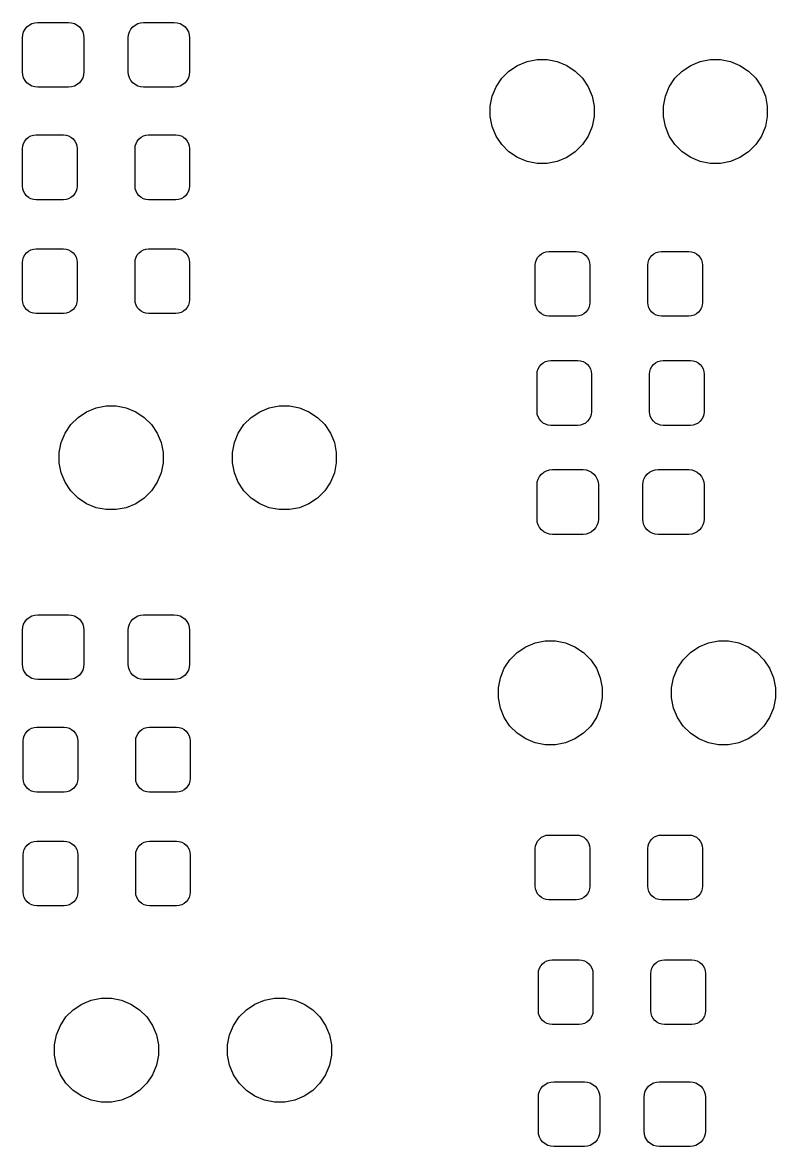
# Model space of a CAD drawing. Extents: x 106 to 211, y -144 to -92.
# Drawn here: x 199.9 to 210.94, y -123.94 to -107.45 of the extents above; entities that cross this region are included whole.
import ezdxf

# ---------------------------------------------------------------- set-up
doc = ezdxf.new("R2010")
doc.units = 0
doc.layers.add('BLACK', color=7, linetype='CONTINUOUS')

msp = doc.modelspace()

# ---------------------------------------------------------------- linework, layer by layer
at = {"layer": 'BLACK', "linetype": 'CONTINUOUS'}
for p, q in [((199.966, -107.521), (200, -107.493)), ((200, -107.493), (200.039, -107.472)), ((200.039, -107.472), (200.081, -107.459)), ((200.081, -107.459), (200.125, -107.455)), ((200.125, -107.455), (200.575, -107.455)), ((200.575, -107.455), (200.619, -107.459)), ((200.619, -107.459), (200.661, -107.472)), ((200.661, -107.472), (200.7, -107.493)), ((200.7, -107.493), (200.734, -107.521)), ((201.516, -107.521), (201.55, -107.493)), ((201.55, -107.493), (201.589, -107.472)), ((201.589, -107.472), (201.631, -107.459)), ((201.631, -107.459), (201.675, -107.455)), ((201.675, -107.455), (202.125, -107.455)), ((202.125, -107.455), (202.169, -107.459)), ((202.169, -107.459), (202.211, -107.472)), ((202.211, -107.472), (202.25, -107.493)), ((202.25, -107.493), (202.284, -107.521)), ((199.9, -107.68), (199.904, -107.636)), ((199.904, -107.636), (199.917, -107.594)), ((199.917, -107.594), (199.938, -107.555)), ((199.938, -107.555), (199.966, -107.521)), ((200.734, -107.521), (200.762, -107.555)), ((200.762, -107.555), (200.783, -107.594)), ((200.783, -107.594), (200.796, -107.636)), ((200.796, -107.636), (200.8, -107.68)), ((201.45, -107.68), (201.454, -107.636)), ((201.454, -107.636), (201.467, -107.594)), ((201.467, -107.594), (201.488, -107.555)), ((201.488, -107.555), (201.516, -107.521)), ((202.284, -107.521), (202.312, -107.555)), ((202.312, -107.555), (202.333, -107.594)), ((202.333, -107.594), (202.346, -107.636)), ((202.346, -107.636), (202.35, -107.68)), ((199.9, -108.18), (199.9, -107.68)), ((200.8, -107.68), (200.8, -108.18)), ((201.45, -108.18), (201.45, -107.68)), ((202.35, -107.68), (202.35, -108.18)), ((207.298, -108.027), (207.445, -107.998)), ((207.445, -107.998), (207.595, -107.998)), ((207.595, -107.998), (207.742, -108.027)), ((209.838, -108.027), (209.985, -107.998)), ((209.985, -107.998), (210.135, -107.998)), ((210.135, -107.998), (210.282, -108.027)), ((206.928, -108.274), (207.034, -108.168)), ((207.034, -108.168), (207.159, -108.085)), ((207.159, -108.085), (207.298, -108.027)), ((207.742, -108.027), (207.881, -108.085)), ((207.881, -108.085), (208.006, -108.168)), ((208.006, -108.168), (208.112, -108.274)), ((209.468, -108.274), (209.574, -108.168)), ((209.574, -108.168), (209.699, -108.085)), ((209.699, -108.085), (209.838, -108.027)), ((210.282, -108.027), (210.421, -108.085)), ((210.421, -108.085), (210.546, -108.168)), ((210.546, -108.168), (210.652, -108.274)), ((199.904, -108.224), (199.9, -108.18)), ((199.917, -108.266), (199.904, -108.224)), ((199.938, -108.305), (199.917, -108.266)), ((199.966, -108.339), (199.938, -108.305)), ((200, -108.367), (199.966, -108.339)), ((200.734, -108.339), (200.7, -108.367)), ((200.762, -108.305), (200.734, -108.339)), ((200.783, -108.266), (200.762, -108.305)), ((200.796, -108.224), (200.783, -108.266)), ((200.8, -108.18), (200.796, -108.224)), ((201.454, -108.224), (201.45, -108.18)), ((201.467, -108.266), (201.454, -108.224)), ((201.488, -108.305), (201.467, -108.266)), ((201.516, -108.339), (201.488, -108.305)), ((201.55, -108.367), (201.516, -108.339)), ((202.284, -108.339), (202.25, -108.367)), ((202.312, -108.305), (202.284, -108.339)), ((202.333, -108.266), (202.312, -108.305)), ((202.346, -108.224), (202.333, -108.266)), ((202.35, -108.18), (202.346, -108.224)), ((206.845, -108.399), (206.928, -108.274)), ((208.112, -108.274), (208.195, -108.399)), ((209.385, -108.399), (209.468, -108.274)), ((210.652, -108.274), (210.735, -108.399)), ((200.039, -108.388), (200, -108.367)), ((200.081, -108.401), (200.039, -108.388)), ((200.125, -108.405), (200.081, -108.401)), ((200.575, -108.405), (200.125, -108.405)), ((200.619, -108.401), (200.575, -108.405)), ((200.661, -108.388), (200.619, -108.401)), ((200.7, -108.367), (200.661, -108.388)), ((201.589, -108.388), (201.55, -108.367)), ((201.631, -108.401), (201.589, -108.388)), ((201.675, -108.405), (201.631, -108.401)), ((202.125, -108.405), (201.675, -108.405)), ((202.169, -108.401), (202.125, -108.405)), ((202.211, -108.388), (202.169, -108.401)), ((202.25, -108.367), (202.211, -108.388)), ((206.787, -108.538), (206.845, -108.399)), ((208.195, -108.399), (208.253, -108.538)), ((209.327, -108.538), (209.385, -108.399)), ((210.735, -108.399), (210.793, -108.538)), ((206.758, -108.685), (206.787, -108.538)), ((208.253, -108.538), (208.282, -108.685)), ((209.298, -108.685), (209.327, -108.538)), ((210.793, -108.538), (210.822, -108.685)), ((206.758, -108.835), (206.758, -108.685)), ((208.282, -108.685), (208.282, -108.835)), ((209.298, -108.835), (209.298, -108.685)), ((210.822, -108.685), (210.822, -108.835)), ((206.787, -108.982), (206.758, -108.835)), ((206.845, -109.121), (206.787, -108.982)), ((208.253, -108.982), (208.195, -109.121)), ((208.282, -108.835), (208.253, -108.982)), ((209.327, -108.982), (209.298, -108.835)), ((209.385, -109.121), (209.327, -108.982)), ((210.793, -108.982), (210.735, -109.121)), ((210.822, -108.835), (210.793, -108.982)), ((199.959, -109.164), (199.989, -109.139)), ((199.989, -109.139), (200.023, -109.12)), ((200.023, -109.12), (200.061, -109.109)), ((200.061, -109.109), (200.1, -109.105)), ((200.1, -109.105), (200.5, -109.105)), ((200.5, -109.105), (200.539, -109.109)), ((200.539, -109.109), (200.577, -109.12)), ((200.577, -109.12), (200.611, -109.139)), ((200.611, -109.139), (200.641, -109.164)), ((201.609, -109.164), (201.639, -109.139)), ((201.639, -109.139), (201.673, -109.12)), ((201.673, -109.12), (201.711, -109.109)), ((201.711, -109.109), (201.75, -109.105)), ((201.75, -109.105), (202.15, -109.105)), ((202.15, -109.105), (202.189, -109.109)), ((202.189, -109.109), (202.227, -109.12)), ((202.227, -109.12), (202.261, -109.139)), ((202.261, -109.139), (202.291, -109.164)), ((206.928, -109.246), (206.845, -109.121)), ((208.195, -109.121), (208.112, -109.246)), ((209.468, -109.246), (209.385, -109.121)), ((210.735, -109.121), (210.652, -109.246)), ((199.9, -109.305), (199.904, -109.266)), ((199.9, -109.855), (199.9, -109.305)), ((199.904, -109.266), (199.915, -109.228)), ((199.915, -109.228), (199.934, -109.194)), ((199.934, -109.194), (199.959, -109.164)), ((200.641, -109.164), (200.666, -109.194)), ((200.666, -109.194), (200.685, -109.228)), ((200.685, -109.228), (200.696, -109.266)), ((200.696, -109.266), (200.7, -109.305)), ((200.7, -109.305), (200.7, -109.855)), ((201.55, -109.305), (201.554, -109.266)), ((201.55, -109.855), (201.55, -109.305)), ((201.554, -109.266), (201.565, -109.228)), ((201.565, -109.228), (201.584, -109.194)), ((201.584, -109.194), (201.609, -109.164)), ((202.291, -109.164), (202.316, -109.194)), ((202.316, -109.194), (202.335, -109.228)), ((202.335, -109.228), (202.346, -109.266)), ((202.346, -109.266), (202.35, -109.305)), ((202.35, -109.305), (202.35, -109.855)), ((207.034, -109.352), (206.928, -109.246)), ((208.112, -109.246), (208.006, -109.352)), ((209.574, -109.352), (209.468, -109.246)), ((210.652, -109.246), (210.546, -109.352)), ((207.159, -109.435), (207.034, -109.352)), ((207.298, -109.493), (207.159, -109.435)), ((207.445, -109.522), (207.298, -109.493)), ((207.742, -109.493), (207.595, -109.522)), ((207.881, -109.435), (207.742, -109.493)), ((208.006, -109.352), (207.881, -109.435)), ((209.699, -109.435), (209.574, -109.352)), ((209.838, -109.493), (209.699, -109.435)), ((209.985, -109.522), (209.838, -109.493)), ((210.282, -109.493), (210.135, -109.522)), ((210.421, -109.435), (210.282, -109.493)), ((210.546, -109.352), (210.421, -109.435)), ((207.595, -109.522), (207.445, -109.522)), ((210.135, -109.522), (209.985, -109.522)), ((199.904, -109.894), (199.9, -109.855)), ((199.915, -109.932), (199.904, -109.894)), ((199.934, -109.966), (199.915, -109.932)), ((199.959, -109.996), (199.934, -109.966)), ((200.666, -109.966), (200.641, -109.996)), ((200.685, -109.932), (200.666, -109.966)), ((200.696, -109.894), (200.685, -109.932)), ((200.7, -109.855), (200.696, -109.894)), ((201.554, -109.894), (201.55, -109.855)), ((201.565, -109.932), (201.554, -109.894)), ((201.584, -109.966), (201.565, -109.932)), ((201.609, -109.996), (201.584, -109.966)), ((202.316, -109.966), (202.291, -109.996)), ((202.335, -109.932), (202.316, -109.966)), ((202.346, -109.894), (202.335, -109.932)), ((202.35, -109.855), (202.346, -109.894)), ((199.989, -110.021), (199.959, -109.996)), ((200.023, -110.04), (199.989, -110.021)), ((200.061, -110.051), (200.023, -110.04)), ((200.1, -110.055), (200.061, -110.051)), ((200.5, -110.055), (200.1, -110.055)), ((200.539, -110.051), (200.5, -110.055)), ((200.577, -110.04), (200.539, -110.051)), ((200.611, -110.021), (200.577, -110.04)), ((200.641, -109.996), (200.611, -110.021)), ((201.639, -110.021), (201.609, -109.996)), ((201.673, -110.04), (201.639, -110.021)), ((201.711, -110.051), (201.673, -110.04)), ((201.75, -110.055), (201.711, -110.051)), ((202.15, -110.055), (201.75, -110.055)), ((202.189, -110.051), (202.15, -110.055)), ((202.227, -110.04), (202.189, -110.051)), ((202.261, -110.021), (202.227, -110.04)), ((202.291, -109.996), (202.261, -110.021)), ((199.959, -110.834), (199.989, -110.809)), ((199.989, -110.809), (200.023, -110.79)), ((200.023, -110.79), (200.061, -110.779)), ((200.061, -110.779), (200.1, -110.775)), ((200.1, -110.775), (200.5, -110.775)), ((200.5, -110.775), (200.539, -110.779)), ((200.539, -110.779), (200.577, -110.79)), ((200.577, -110.79), (200.611, -110.809)), ((200.611, -110.809), (200.641, -110.834)), ((201.609, -110.834), (201.639, -110.809)), ((201.639, -110.809), (201.673, -110.79)), ((201.673, -110.79), (201.711, -110.779)), ((201.711, -110.779), (201.75, -110.775)), ((201.75, -110.775), (202.15, -110.775)), ((202.15, -110.775), (202.189, -110.779)), ((202.189, -110.779), (202.227, -110.79)), ((202.227, -110.79), (202.261, -110.809)), ((202.261, -110.809), (202.291, -110.834)), ((199.9, -110.975), (199.904, -110.936)), ((199.9, -111.525), (199.9, -110.975)), ((199.904, -110.936), (199.915, -110.898)), ((199.915, -110.898), (199.934, -110.864)), ((199.934, -110.864), (199.959, -110.834)), ((200.641, -110.834), (200.666, -110.864)), ((200.666, -110.864), (200.685, -110.898)), ((200.685, -110.898), (200.696, -110.936)), ((200.696, -110.936), (200.7, -110.975)), ((200.7, -110.975), (200.7, -111.525)), ((201.55, -110.975), (201.554, -110.936)), ((201.55, -111.525), (201.55, -110.975)), ((201.554, -110.936), (201.565, -110.898)), ((201.565, -110.898), (201.584, -110.864)), ((201.584, -110.864), (201.609, -110.834)), ((202.291, -110.834), (202.316, -110.864)), ((202.316, -110.864), (202.335, -110.898)), ((202.335, -110.898), (202.346, -110.936)), ((202.346, -110.936), (202.35, -110.975)), ((202.35, -110.975), (202.35, -111.525)), ((207.42, -111.015), (207.424, -110.976)), ((207.424, -110.976), (207.435, -110.938)), ((207.435, -110.938), (207.454, -110.904)), ((207.454, -110.904), (207.479, -110.874)), ((207.479, -110.874), (207.509, -110.849)), ((207.509, -110.849), (207.543, -110.83)), ((207.543, -110.83), (207.581, -110.819)), ((207.581, -110.819), (207.62, -110.815)), ((207.62, -110.815), (208.02, -110.815)), ((208.02, -110.815), (208.059, -110.819)), ((208.059, -110.819), (208.097, -110.83)), ((208.097, -110.83), (208.131, -110.849)), ((208.131, -110.849), (208.161, -110.874)), ((208.161, -110.874), (208.186, -110.904)), ((208.186, -110.904), (208.205, -110.938)), ((208.205, -110.938), (208.216, -110.976)), ((208.216, -110.976), (208.22, -111.015)), ((209.07, -111.015), (209.074, -110.976)), ((209.074, -110.976), (209.085, -110.938)), ((209.085, -110.938), (209.104, -110.904)), ((209.104, -110.904), (209.129, -110.874)), ((209.129, -110.874), (209.159, -110.849)), ((209.159, -110.849), (209.193, -110.83)), ((209.193, -110.83), (209.231, -110.819)), ((209.231, -110.819), (209.27, -110.815)), ((209.27, -110.815), (209.67, -110.815)), ((209.67, -110.815), (209.709, -110.819)), ((209.709, -110.819), (209.747, -110.83)), ((209.747, -110.83), (209.781, -110.849)), ((209.781, -110.849), (209.811, -110.874)), ((209.811, -110.874), (209.836, -110.904)), ((209.836, -110.904), (209.855, -110.938)), ((209.855, -110.938), (209.866, -110.976)), ((209.866, -110.976), (209.87, -111.015)), ((207.42, -111.565), (207.42, -111.015)), ((208.22, -111.015), (208.22, -111.565)), ((209.07, -111.565), (209.07, -111.015)), ((209.87, -111.015), (209.87, -111.565)), ((199.904, -111.564), (199.9, -111.525)), ((199.915, -111.602), (199.904, -111.564)), ((199.934, -111.636), (199.915, -111.602)), ((199.959, -111.666), (199.934, -111.636)), ((200.666, -111.636), (200.641, -111.666)), ((200.685, -111.602), (200.666, -111.636)), ((200.696, -111.564), (200.685, -111.602)), ((200.7, -111.525), (200.696, -111.564)), ((201.554, -111.564), (201.55, -111.525)), ((201.565, -111.602), (201.554, -111.564)), ((201.584, -111.636), (201.565, -111.602)), ((201.609, -111.666), (201.584, -111.636)), ((202.316, -111.636), (202.291, -111.666)), ((202.335, -111.602), (202.316, -111.636)), ((202.346, -111.564), (202.335, -111.602)), ((202.35, -111.525), (202.346, -111.564)), ((207.424, -111.604), (207.42, -111.565)), ((207.435, -111.642), (207.424, -111.604)), ((208.216, -111.604), (208.205, -111.642)), ((208.22, -111.565), (208.216, -111.604)), ((209.074, -111.604), (209.07, -111.565)), ((209.085, -111.642), (209.074, -111.604)), ((209.866, -111.604), (209.855, -111.642)), ((209.87, -111.565), (209.866, -111.604)), ((199.989, -111.691), (199.959, -111.666)), ((200.023, -111.71), (199.989, -111.691)), ((200.061, -111.721), (200.023, -111.71)), ((200.1, -111.725), (200.061, -111.721)), ((200.5, -111.725), (200.1, -111.725)), ((200.539, -111.721), (200.5, -111.725)), ((200.577, -111.71), (200.539, -111.721)), ((200.611, -111.691), (200.577, -111.71)), ((200.641, -111.666), (200.611, -111.691)), ((201.639, -111.691), (201.609, -111.666)), ((201.673, -111.71), (201.639, -111.691)), ((201.711, -111.721), (201.673, -111.71)), ((201.75, -111.725), (201.711, -111.721)), ((202.15, -111.725), (201.75, -111.725)), ((202.189, -111.721), (202.15, -111.725)), ((202.227, -111.71), (202.189, -111.721)), ((202.261, -111.691), (202.227, -111.71)), ((202.291, -111.666), (202.261, -111.691)), ((207.454, -111.676), (207.435, -111.642)), ((207.479, -111.706), (207.454, -111.676)), ((207.509, -111.731), (207.479, -111.706)), ((207.543, -111.75), (207.509, -111.731)), ((207.581, -111.761), (207.543, -111.75)), ((207.62, -111.765), (207.581, -111.761)), ((208.02, -111.765), (207.62, -111.765)), ((208.059, -111.761), (208.02, -111.765)), ((208.097, -111.75), (208.059, -111.761)), ((208.131, -111.731), (208.097, -111.75)), ((208.161, -111.706), (208.131, -111.731)), ((208.186, -111.676), (208.161, -111.706)), ((208.205, -111.642), (208.186, -111.676)), ((209.104, -111.676), (209.085, -111.642)), ((209.129, -111.706), (209.104, -111.676)), ((209.159, -111.731), (209.129, -111.706)), ((209.193, -111.75), (209.159, -111.731)), ((209.231, -111.761), (209.193, -111.75)), ((209.27, -111.765), (209.231, -111.761)), ((209.67, -111.765), (209.27, -111.765)), ((209.709, -111.761), (209.67, -111.765)), ((209.747, -111.75), (209.709, -111.761)), ((209.781, -111.731), (209.747, -111.75)), ((209.811, -111.706), (209.781, -111.731)), ((209.836, -111.676), (209.811, -111.706)), ((209.855, -111.642), (209.836, -111.676)), ((207.504, -112.474), (207.534, -112.449)), ((207.534, -112.449), (207.568, -112.43)), ((207.568, -112.43), (207.606, -112.419)), ((207.606, -112.419), (207.645, -112.415)), ((207.645, -112.415), (208.045, -112.415)), ((208.045, -112.415), (208.084, -112.419)), ((208.084, -112.419), (208.122, -112.43)), ((208.122, -112.43), (208.156, -112.449)), ((208.156, -112.449), (208.186, -112.474)), ((209.154, -112.474), (209.184, -112.449)), ((209.184, -112.449), (209.218, -112.43)), ((209.218, -112.43), (209.256, -112.419)), ((209.256, -112.419), (209.295, -112.415)), ((209.295, -112.415), (209.695, -112.415)), ((209.695, -112.415), (209.734, -112.419)), ((209.734, -112.419), (209.772, -112.43)), ((209.772, -112.43), (209.806, -112.449)), ((209.806, -112.449), (209.836, -112.474)), ((207.445, -112.615), (207.449, -112.576)), ((207.445, -113.165), (207.445, -112.615)), ((207.449, -112.576), (207.46, -112.538)), ((207.46, -112.538), (207.479, -112.504)), ((207.479, -112.504), (207.504, -112.474)), ((208.186, -112.474), (208.211, -112.504)), ((208.211, -112.504), (208.23, -112.538)), ((208.23, -112.538), (208.241, -112.576)), ((208.241, -112.576), (208.245, -112.615)), ((208.245, -112.615), (208.245, -113.165)), ((209.095, -112.615), (209.099, -112.576)), ((209.095, -113.165), (209.095, -112.615)), ((209.099, -112.576), (209.11, -112.538)), ((209.11, -112.538), (209.129, -112.504)), ((209.129, -112.504), (209.154, -112.474)), ((209.836, -112.474), (209.861, -112.504)), ((209.861, -112.504), (209.88, -112.538)), ((209.88, -112.538), (209.891, -112.576)), ((209.891, -112.576), (209.895, -112.615)), ((209.895, -112.615), (209.895, -113.165)), ((200.839, -113.165), (200.978, -113.107)), ((200.978, -113.107), (201.125, -113.078)), ((201.125, -113.078), (201.275, -113.078)), ((201.275, -113.078), (201.422, -113.107)), ((201.422, -113.107), (201.561, -113.165)), ((203.379, -113.165), (203.518, -113.107)), ((203.518, -113.107), (203.665, -113.078)), ((203.665, -113.078), (203.815, -113.078)), ((203.815, -113.078), (203.962, -113.107)), ((203.962, -113.107), (204.101, -113.165)), ((200.608, -113.354), (200.714, -113.248)), ((200.714, -113.248), (200.839, -113.165)), ((201.561, -113.165), (201.686, -113.248)), ((201.686, -113.248), (201.792, -113.354)), ((203.148, -113.354), (203.254, -113.248)), ((203.254, -113.248), (203.379, -113.165)), ((204.101, -113.165), (204.226, -113.248)), ((204.226, -113.248), (204.332, -113.354)), ((207.449, -113.204), (207.445, -113.165)), ((207.46, -113.242), (207.449, -113.204)), ((207.479, -113.276), (207.46, -113.242)), ((207.504, -113.306), (207.479, -113.276)), ((208.211, -113.276), (208.186, -113.306)), ((208.23, -113.242), (208.211, -113.276)), ((208.241, -113.204), (208.23, -113.242)), ((208.245, -113.165), (208.241, -113.204)), ((209.099, -113.204), (209.095, -113.165)), ((209.11, -113.242), (209.099, -113.204)), ((209.129, -113.276), (209.11, -113.242)), ((209.154, -113.306), (209.129, -113.276)), ((209.861, -113.276), (209.836, -113.306)), ((209.88, -113.242), (209.861, -113.276)), ((209.891, -113.204), (209.88, -113.242)), ((209.895, -113.165), (209.891, -113.204)), ((200.525, -113.479), (200.608, -113.354)), ((201.792, -113.354), (201.875, -113.479)), ((203.065, -113.479), (203.148, -113.354)), ((204.332, -113.354), (204.415, -113.479)), ((207.534, -113.331), (207.504, -113.306)), ((207.568, -113.35), (207.534, -113.331)), ((207.606, -113.361), (207.568, -113.35)), ((207.645, -113.365), (207.606, -113.361)), ((208.045, -113.365), (207.645, -113.365)), ((208.084, -113.361), (208.045, -113.365)), ((208.122, -113.35), (208.084, -113.361)), ((208.156, -113.331), (208.122, -113.35)), ((208.186, -113.306), (208.156, -113.331)), ((209.184, -113.331), (209.154, -113.306)), ((209.218, -113.35), (209.184, -113.331)), ((209.256, -113.361), (209.218, -113.35)), ((209.295, -113.365), (209.256, -113.361)), ((209.695, -113.365), (209.295, -113.365)), ((209.734, -113.361), (209.695, -113.365)), ((209.772, -113.35), (209.734, -113.361)), ((209.806, -113.331), (209.772, -113.35)), ((209.836, -113.306), (209.806, -113.331)), ((200.467, -113.618), (200.525, -113.479)), ((201.875, -113.479), (201.933, -113.618)), ((203.007, -113.618), (203.065, -113.479)), ((204.415, -113.479), (204.473, -113.618)), ((200.438, -113.765), (200.467, -113.618)), ((200.438, -113.915), (200.438, -113.765)), ((201.933, -113.618), (201.962, -113.765)), ((201.962, -113.765), (201.962, -113.915)), ((202.978, -113.765), (203.007, -113.618)), ((202.978, -113.915), (202.978, -113.765)), ((204.473, -113.618), (204.502, -113.765)), ((204.502, -113.765), (204.502, -113.915)), ((200.467, -114.062), (200.438, -113.915)), ((201.962, -113.915), (201.933, -114.062)), ((203.007, -114.062), (202.978, -113.915)), ((204.502, -113.915), (204.473, -114.062)), ((200.525, -114.201), (200.467, -114.062)), ((201.933, -114.062), (201.875, -114.201)), ((203.065, -114.201), (203.007, -114.062)), ((204.473, -114.062), (204.415, -114.201)), ((207.483, -114.115), (207.511, -114.081)), ((207.511, -114.081), (207.545, -114.053)), ((207.545, -114.053), (207.584, -114.032)), ((207.584, -114.032), (207.626, -114.019)), ((207.626, -114.019), (207.67, -114.015)), ((207.67, -114.015), (208.12, -114.015)), ((208.12, -114.015), (208.164, -114.019)), ((208.164, -114.019), (208.206, -114.032)), ((208.206, -114.032), (208.245, -114.053)), ((208.245, -114.053), (208.279, -114.081)), ((208.279, -114.081), (208.307, -114.115)), ((209.033, -114.115), (209.061, -114.081)), ((209.061, -114.081), (209.095, -114.053)), ((209.095, -114.053), (209.134, -114.032)), ((209.134, -114.032), (209.176, -114.019)), ((209.176, -114.019), (209.22, -114.015)), ((209.22, -114.015), (209.67, -114.015)), ((209.67, -114.015), (209.714, -114.019)), ((209.714, -114.019), (209.756, -114.032)), ((209.756, -114.032), (209.795, -114.053)), ((209.795, -114.053), (209.829, -114.081)), ((209.829, -114.081), (209.857, -114.115)), ((200.608, -114.326), (200.525, -114.201)), ((201.875, -114.201), (201.792, -114.326)), ((203.148, -114.326), (203.065, -114.201)), ((204.415, -114.201), (204.332, -114.326)), ((207.445, -114.24), (207.449, -114.196)), ((207.445, -114.74), (207.445, -114.24)), ((207.449, -114.196), (207.462, -114.154)), ((207.462, -114.154), (207.483, -114.115)), ((208.307, -114.115), (208.328, -114.154)), ((208.328, -114.154), (208.341, -114.196)), ((208.341, -114.196), (208.345, -114.24)), ((208.345, -114.24), (208.345, -114.74)), ((208.995, -114.24), (208.999, -114.196)), ((208.995, -114.74), (208.995, -114.24)), ((208.999, -114.196), (209.012, -114.154)), ((209.012, -114.154), (209.033, -114.115)), ((209.857, -114.115), (209.878, -114.154)), ((209.878, -114.154), (209.891, -114.196)), ((209.891, -114.196), (209.895, -114.24)), ((209.895, -114.24), (209.895, -114.74)), ((200.714, -114.432), (200.608, -114.326)), ((200.839, -114.515), (200.714, -114.432)), ((201.686, -114.432), (201.561, -114.515)), ((201.792, -114.326), (201.686, -114.432)), ((203.254, -114.432), (203.148, -114.326)), ((203.379, -114.515), (203.254, -114.432)), ((204.226, -114.432), (204.101, -114.515)), ((204.332, -114.326), (204.226, -114.432)), ((200.978, -114.573), (200.839, -114.515)), ((201.125, -114.602), (200.978, -114.573)), ((201.275, -114.602), (201.125, -114.602)), ((201.422, -114.573), (201.275, -114.602)), ((201.561, -114.515), (201.422, -114.573)), ((203.518, -114.573), (203.379, -114.515)), ((203.665, -114.602), (203.518, -114.573)), ((203.815, -114.602), (203.665, -114.602)), ((203.962, -114.573), (203.815, -114.602)), ((204.101, -114.515), (203.962, -114.573)), ((207.449, -114.784), (207.445, -114.74)), ((208.345, -114.74), (208.341, -114.784)), ((208.999, -114.784), (208.995, -114.74)), ((209.895, -114.74), (209.891, -114.784)), ((207.462, -114.826), (207.449, -114.784)), ((207.483, -114.865), (207.462, -114.826)), ((207.511, -114.899), (207.483, -114.865)), ((207.545, -114.927), (207.511, -114.899)), ((207.584, -114.948), (207.545, -114.927)), ((208.245, -114.927), (208.206, -114.948)), ((208.279, -114.899), (208.245, -114.927)), ((208.307, -114.865), (208.279, -114.899)), ((208.328, -114.826), (208.307, -114.865)), ((208.341, -114.784), (208.328, -114.826)), ((209.012, -114.826), (208.999, -114.784)), ((209.033, -114.865), (209.012, -114.826)), ((209.061, -114.899), (209.033, -114.865)), ((209.095, -114.927), (209.061, -114.899)), ((209.134, -114.948), (209.095, -114.927)), ((209.795, -114.927), (209.756, -114.948)), ((209.829, -114.899), (209.795, -114.927)), ((209.857, -114.865), (209.829, -114.899)), ((209.878, -114.826), (209.857, -114.865)), ((209.891, -114.784), (209.878, -114.826)), ((207.626, -114.961), (207.584, -114.948)), ((207.67, -114.965), (207.626, -114.961)), ((208.12, -114.965), (207.67, -114.965)), ((208.164, -114.961), (208.12, -114.965)), ((208.206, -114.948), (208.164, -114.961)), ((209.176, -114.961), (209.134, -114.948)), ((209.22, -114.965), (209.176, -114.961)), ((209.67, -114.965), (209.22, -114.965)), ((209.714, -114.961), (209.67, -114.965)), ((209.756, -114.948), (209.714, -114.961)), ((199.917, -116.284), (199.938, -116.245)), ((199.938, -116.245), (199.966, -116.211)), ((199.966, -116.211), (200, -116.183)), ((200, -116.183), (200.039, -116.162)), ((200.039, -116.162), (200.081, -116.149)), ((200.081, -116.149), (200.125, -116.145)), ((200.125, -116.145), (200.575, -116.145)), ((200.575, -116.145), (200.619, -116.149)), ((200.619, -116.149), (200.661, -116.162)), ((200.661, -116.162), (200.7, -116.183)), ((200.7, -116.183), (200.734, -116.211)), ((200.734, -116.211), (200.762, -116.245)), ((200.762, -116.245), (200.783, -116.284)), ((201.467, -116.284), (201.488, -116.245)), ((201.488, -116.245), (201.516, -116.211)), ((201.516, -116.211), (201.55, -116.183)), ((201.55, -116.183), (201.589, -116.162)), ((201.589, -116.162), (201.631, -116.149)), ((201.631, -116.149), (201.675, -116.145)), ((201.675, -116.145), (202.125, -116.145)), ((202.125, -116.145), (202.169, -116.149)), ((202.169, -116.149), (202.211, -116.162)), ((202.211, -116.162), (202.25, -116.183)), ((202.25, -116.183), (202.284, -116.211)), ((202.284, -116.211), (202.312, -116.245)), ((202.312, -116.245), (202.333, -116.284)), ((199.9, -116.37), (199.904, -116.326)), ((199.9, -116.87), (199.9, -116.37)), ((199.904, -116.326), (199.917, -116.284)), ((200.783, -116.284), (200.796, -116.326)), ((200.796, -116.326), (200.8, -116.37)), ((200.8, -116.37), (200.8, -116.87)), ((201.45, -116.37), (201.454, -116.326)), ((201.45, -116.87), (201.45, -116.37)), ((201.454, -116.326), (201.467, -116.284)), ((202.333, -116.284), (202.346, -116.326)), ((202.346, -116.326), (202.35, -116.37)), ((202.35, -116.37), (202.35, -116.87)), ((207.279, -116.615), (207.418, -116.557)), ((207.418, -116.557), (207.565, -116.528)), ((207.565, -116.528), (207.715, -116.528)), ((207.715, -116.528), (207.862, -116.557)), ((207.862, -116.557), (208.001, -116.615)), ((209.819, -116.615), (209.958, -116.557)), ((209.958, -116.557), (210.105, -116.528)), ((210.105, -116.528), (210.255, -116.528)), ((210.255, -116.528), (210.402, -116.557)), ((210.402, -116.557), (210.541, -116.615)), ((207.048, -116.804), (207.154, -116.698)), ((207.154, -116.698), (207.279, -116.615)), ((208.001, -116.615), (208.126, -116.698)), ((208.126, -116.698), (208.232, -116.804)), ((209.588, -116.804), (209.694, -116.698)), ((209.694, -116.698), (209.819, -116.615)), ((210.541, -116.615), (210.666, -116.698)), ((210.666, -116.698), (210.772, -116.804)), ((199.904, -116.914), (199.9, -116.87)), ((199.917, -116.956), (199.904, -116.914)), ((200.796, -116.914), (200.783, -116.956)), ((200.8, -116.87), (200.796, -116.914)), ((201.454, -116.914), (201.45, -116.87)), ((201.467, -116.956), (201.454, -116.914)), ((202.346, -116.914), (202.333, -116.956)), ((202.35, -116.87), (202.346, -116.914)), ((206.965, -116.929), (207.048, -116.804)), ((208.232, -116.804), (208.315, -116.929)), ((209.505, -116.929), (209.588, -116.804)), ((210.772, -116.804), (210.855, -116.929)), ((199.938, -116.995), (199.917, -116.956)), ((199.966, -117.029), (199.938, -116.995)), ((200, -117.057), (199.966, -117.029)), ((200.039, -117.078), (200, -117.057)), ((200.081, -117.091), (200.039, -117.078)), ((200.661, -117.078), (200.619, -117.091)), ((200.7, -117.057), (200.661, -117.078)), ((200.734, -117.029), (200.7, -117.057)), ((200.762, -116.995), (200.734, -117.029)), ((200.783, -116.956), (200.762, -116.995)), ((201.488, -116.995), (201.467, -116.956)), ((201.516, -117.029), (201.488, -116.995)), ((201.55, -117.057), (201.516, -117.029)), ((201.589, -117.078), (201.55, -117.057)), ((201.631, -117.091), (201.589, -117.078)), ((202.211, -117.078), (202.169, -117.091)), ((202.25, -117.057), (202.211, -117.078)), ((202.284, -117.029), (202.25, -117.057)), ((202.312, -116.995), (202.284, -117.029)), ((202.333, -116.956), (202.312, -116.995)), ((206.878, -117.215), (206.907, -117.068)), ((206.907, -117.068), (206.965, -116.929)), ((208.315, -116.929), (208.373, -117.068)), ((208.373, -117.068), (208.402, -117.215)), ((209.418, -117.215), (209.447, -117.068)), ((209.447, -117.068), (209.505, -116.929)), ((210.855, -116.929), (210.913, -117.068)), ((210.913, -117.068), (210.942, -117.215)), ((200.125, -117.095), (200.081, -117.091)), ((200.575, -117.095), (200.125, -117.095)), ((200.619, -117.091), (200.575, -117.095)), ((201.675, -117.095), (201.631, -117.091)), ((202.125, -117.095), (201.675, -117.095)), ((202.169, -117.091), (202.125, -117.095)), ((206.878, -117.365), (206.878, -117.215)), ((208.402, -117.215), (208.402, -117.365)), ((209.418, -117.365), (209.418, -117.215)), ((210.942, -117.215), (210.942, -117.365)), ((206.907, -117.512), (206.878, -117.365)), ((208.402, -117.365), (208.373, -117.512)), ((209.447, -117.512), (209.418, -117.365)), ((210.942, -117.365), (210.913, -117.512)), ((206.965, -117.651), (206.907, -117.512)), ((208.373, -117.512), (208.315, -117.651)), ((209.505, -117.651), (209.447, -117.512)), ((210.913, -117.512), (210.855, -117.651)), ((207.048, -117.776), (206.965, -117.651)), ((208.315, -117.651), (208.232, -117.776)), ((209.588, -117.776), (209.505, -117.651)), ((210.855, -117.651), (210.772, -117.776)), ((199.925, -117.918), (199.944, -117.884)), ((199.944, -117.884), (199.969, -117.854)), ((199.969, -117.854), (199.999, -117.829)), ((199.999, -117.829), (200.033, -117.81)), ((200.033, -117.81), (200.071, -117.799)), ((200.071, -117.799), (200.11, -117.795)), ((200.11, -117.795), (200.51, -117.795)), ((200.51, -117.795), (200.549, -117.799)), ((200.549, -117.799), (200.587, -117.81)), ((200.587, -117.81), (200.621, -117.829)), ((200.621, -117.829), (200.651, -117.854)), ((200.651, -117.854), (200.676, -117.884)), ((200.676, -117.884), (200.695, -117.918)), ((201.575, -117.918), (201.594, -117.884)), ((201.594, -117.884), (201.619, -117.854)), ((201.619, -117.854), (201.649, -117.829)), ((201.649, -117.829), (201.683, -117.81)), ((201.683, -117.81), (201.721, -117.799)), ((201.721, -117.799), (201.76, -117.795)), ((201.76, -117.795), (202.16, -117.795)), ((202.16, -117.795), (202.199, -117.799)), ((202.199, -117.799), (202.237, -117.81)), ((202.237, -117.81), (202.271, -117.829)), ((202.271, -117.829), (202.301, -117.854)), ((202.301, -117.854), (202.326, -117.884)), ((202.326, -117.884), (202.345, -117.918)), ((207.154, -117.882), (207.048, -117.776)), ((207.279, -117.965), (207.154, -117.882)), ((208.126, -117.882), (208.001, -117.965)), ((208.232, -117.776), (208.126, -117.882)), ((209.694, -117.882), (209.588, -117.776)), ((209.819, -117.965), (209.694, -117.882)), ((210.666, -117.882), (210.541, -117.965)), ((210.772, -117.776), (210.666, -117.882)), ((199.91, -117.995), (199.914, -117.956)), ((199.91, -118.545), (199.91, -117.995)), ((199.914, -117.956), (199.925, -117.918)), ((200.695, -117.918), (200.706, -117.956)), ((200.706, -117.956), (200.71, -117.995)), ((200.71, -117.995), (200.71, -118.545)), ((201.56, -117.995), (201.564, -117.956)), ((201.56, -118.545), (201.56, -117.995)), ((201.564, -117.956), (201.575, -117.918)), ((202.345, -117.918), (202.356, -117.956)), ((202.356, -117.956), (202.36, -117.995)), ((202.36, -117.995), (202.36, -118.545)), ((207.418, -118.023), (207.279, -117.965)), ((207.565, -118.052), (207.418, -118.023)), ((207.715, -118.052), (207.565, -118.052)), ((207.862, -118.023), (207.715, -118.052)), ((208.001, -117.965), (207.862, -118.023)), ((209.958, -118.023), (209.819, -117.965)), ((210.105, -118.052), (209.958, -118.023)), ((210.255, -118.052), (210.105, -118.052)), ((210.402, -118.023), (210.255, -118.052)), ((210.541, -117.965), (210.402, -118.023)), ((199.914, -118.584), (199.91, -118.545)), ((200.71, -118.545), (200.706, -118.584)), ((201.564, -118.584), (201.56, -118.545)), ((202.36, -118.545), (202.356, -118.584)), ((199.925, -118.622), (199.914, -118.584)), ((199.944, -118.656), (199.925, -118.622)), ((199.969, -118.686), (199.944, -118.656)), ((199.999, -118.711), (199.969, -118.686)), ((200.033, -118.73), (199.999, -118.711)), ((200.621, -118.711), (200.587, -118.73)), ((200.651, -118.686), (200.621, -118.711)), ((200.676, -118.656), (200.651, -118.686)), ((200.695, -118.622), (200.676, -118.656)), ((200.706, -118.584), (200.695, -118.622)), ((201.575, -118.622), (201.564, -118.584)), ((201.594, -118.656), (201.575, -118.622)), ((201.619, -118.686), (201.594, -118.656)), ((201.649, -118.711), (201.619, -118.686)), ((201.683, -118.73), (201.649, -118.711)), ((202.271, -118.711), (202.237, -118.73)), ((202.301, -118.686), (202.271, -118.711)), ((202.326, -118.656), (202.301, -118.686)), ((202.345, -118.622), (202.326, -118.656)), ((202.356, -118.584), (202.345, -118.622)), ((200.071, -118.741), (200.033, -118.73)), ((200.11, -118.745), (200.071, -118.741)), ((200.51, -118.745), (200.11, -118.745)), ((200.549, -118.741), (200.51, -118.745)), ((200.587, -118.73), (200.549, -118.741)), ((201.721, -118.741), (201.683, -118.73)), ((201.76, -118.745), (201.721, -118.741)), ((202.16, -118.745), (201.76, -118.745)), ((202.199, -118.741), (202.16, -118.745)), ((202.237, -118.73), (202.199, -118.741)), ((207.543, -119.39), (207.581, -119.379)), ((207.581, -119.379), (207.62, -119.375)), ((207.62, -119.375), (208.02, -119.375)), ((208.02, -119.375), (208.059, -119.379)), ((208.059, -119.379), (208.097, -119.39)), ((209.193, -119.39), (209.231, -119.379)), ((209.231, -119.379), (209.27, -119.375)), ((209.27, -119.375), (209.67, -119.375)), ((209.67, -119.375), (209.709, -119.379)), ((209.709, -119.379), (209.747, -119.39)), ((199.944, -119.554), (199.969, -119.524)), ((199.969, -119.524), (199.999, -119.499)), ((199.999, -119.499), (200.033, -119.48)), ((200.033, -119.48), (200.071, -119.469)), ((200.071, -119.469), (200.11, -119.465)), ((200.11, -119.465), (200.51, -119.465)), ((200.51, -119.465), (200.549, -119.469)), ((200.549, -119.469), (200.587, -119.48)), ((200.587, -119.48), (200.621, -119.499)), ((200.621, -119.499), (200.651, -119.524)), ((200.651, -119.524), (200.676, -119.554)), ((201.594, -119.554), (201.619, -119.524)), ((201.619, -119.524), (201.649, -119.499)), ((201.649, -119.499), (201.683, -119.48)), ((201.683, -119.48), (201.721, -119.469)), ((201.721, -119.469), (201.76, -119.465)), ((201.76, -119.465), (202.16, -119.465)), ((202.16, -119.465), (202.199, -119.469)), ((202.199, -119.469), (202.237, -119.48)), ((202.237, -119.48), (202.271, -119.499)), ((202.271, -119.499), (202.301, -119.524)), ((202.301, -119.524), (202.326, -119.554)), ((207.42, -119.575), (207.424, -119.536)), ((207.424, -119.536), (207.435, -119.498)), ((207.435, -119.498), (207.454, -119.464)), ((207.454, -119.464), (207.479, -119.434)), ((207.479, -119.434), (207.509, -119.409)), ((207.509, -119.409), (207.543, -119.39)), ((208.097, -119.39), (208.131, -119.409)), ((208.131, -119.409), (208.161, -119.434)), ((208.161, -119.434), (208.186, -119.464)), ((208.186, -119.464), (208.205, -119.498)), ((208.205, -119.498), (208.216, -119.536)), ((208.216, -119.536), (208.22, -119.575)), ((209.07, -119.575), (209.074, -119.536)), ((209.074, -119.536), (209.085, -119.498)), ((209.085, -119.498), (209.104, -119.464)), ((209.104, -119.464), (209.129, -119.434)), ((209.129, -119.434), (209.159, -119.409)), ((209.159, -119.409), (209.193, -119.39)), ((209.747, -119.39), (209.781, -119.409)), ((209.781, -119.409), (209.811, -119.434)), ((209.811, -119.434), (209.836, -119.464)), ((209.836, -119.464), (209.855, -119.498)), ((209.855, -119.498), (209.866, -119.536)), ((209.866, -119.536), (209.87, -119.575)), ((199.91, -119.665), (199.914, -119.626)), ((199.91, -120.215), (199.91, -119.665)), ((199.914, -119.626), (199.925, -119.588)), ((199.925, -119.588), (199.944, -119.554)), ((200.676, -119.554), (200.695, -119.588)), ((200.695, -119.588), (200.706, -119.626)), ((200.706, -119.626), (200.71, -119.665)), ((200.71, -119.665), (200.71, -120.215)), ((201.56, -119.665), (201.564, -119.626)), ((201.56, -120.215), (201.56, -119.665)), ((201.564, -119.626), (201.575, -119.588)), ((201.575, -119.588), (201.594, -119.554)), ((202.326, -119.554), (202.345, -119.588)), ((202.345, -119.588), (202.356, -119.626)), ((202.356, -119.626), (202.36, -119.665)), ((202.36, -119.665), (202.36, -120.215)), ((207.42, -120.125), (207.42, -119.575)), ((208.22, -119.575), (208.22, -120.125)), ((209.07, -120.125), (209.07, -119.575)), ((209.87, -119.575), (209.87, -120.125)), ((207.424, -120.164), (207.42, -120.125)), ((207.435, -120.202), (207.424, -120.164)), ((207.454, -120.236), (207.435, -120.202)), ((208.205, -120.202), (208.186, -120.236)), ((208.216, -120.164), (208.205, -120.202)), ((208.22, -120.125), (208.216, -120.164)), ((209.074, -120.164), (209.07, -120.125)), ((209.085, -120.202), (209.074, -120.164)), ((209.104, -120.236), (209.085, -120.202)), ((209.855, -120.202), (209.836, -120.236)), ((209.866, -120.164), (209.855, -120.202)), ((209.87, -120.125), (209.866, -120.164)), ((199.914, -120.254), (199.91, -120.215)), ((199.925, -120.292), (199.914, -120.254)), ((199.944, -120.326), (199.925, -120.292)), ((199.969, -120.356), (199.944, -120.326)), ((199.999, -120.381), (199.969, -120.356)), ((200.651, -120.356), (200.621, -120.381)), ((200.676, -120.326), (200.651, -120.356)), ((200.695, -120.292), (200.676, -120.326)), ((200.706, -120.254), (200.695, -120.292)), ((200.71, -120.215), (200.706, -120.254)), ((201.564, -120.254), (201.56, -120.215)), ((201.575, -120.292), (201.564, -120.254)), ((201.594, -120.326), (201.575, -120.292)), ((201.619, -120.356), (201.594, -120.326)), ((201.649, -120.381), (201.619, -120.356)), ((202.301, -120.356), (202.271, -120.381)), ((202.326, -120.326), (202.301, -120.356)), ((202.345, -120.292), (202.326, -120.326)), ((202.356, -120.254), (202.345, -120.292)), ((202.36, -120.215), (202.356, -120.254)), ((207.479, -120.266), (207.454, -120.236)), ((207.509, -120.291), (207.479, -120.266)), ((207.543, -120.31), (207.509, -120.291)), ((207.581, -120.321), (207.543, -120.31)), ((207.62, -120.325), (207.581, -120.321)), ((208.02, -120.325), (207.62, -120.325)), ((208.059, -120.321), (208.02, -120.325)), ((208.097, -120.31), (208.059, -120.321)), ((208.131, -120.291), (208.097, -120.31)), ((208.161, -120.266), (208.131, -120.291)), ((208.186, -120.236), (208.161, -120.266)), ((209.129, -120.266), (209.104, -120.236)), ((209.159, -120.291), (209.129, -120.266)), ((209.193, -120.31), (209.159, -120.291)), ((209.231, -120.321), (209.193, -120.31)), ((209.27, -120.325), (209.231, -120.321)), ((209.67, -120.325), (209.27, -120.325)), ((209.709, -120.321), (209.67, -120.325)), ((209.747, -120.31), (209.709, -120.321)), ((209.781, -120.291), (209.747, -120.31)), ((209.811, -120.266), (209.781, -120.291)), ((209.836, -120.236), (209.811, -120.266)), ((200.033, -120.4), (199.999, -120.381)), ((200.071, -120.411), (200.033, -120.4)), ((200.11, -120.415), (200.071, -120.411)), ((200.51, -120.415), (200.11, -120.415)), ((200.549, -120.411), (200.51, -120.415)), ((200.587, -120.4), (200.549, -120.411)), ((200.621, -120.381), (200.587, -120.4)), ((201.683, -120.4), (201.649, -120.381)), ((201.721, -120.411), (201.683, -120.4)), ((201.76, -120.415), (201.721, -120.411)), ((202.16, -120.415), (201.76, -120.415)), ((202.199, -120.411), (202.16, -120.415)), ((202.237, -120.4), (202.199, -120.411)), ((202.271, -120.381), (202.237, -120.4)), ((207.465, -121.405), (207.469, -121.366)), ((207.469, -121.366), (207.48, -121.328)), ((207.48, -121.328), (207.499, -121.294)), ((207.499, -121.294), (207.524, -121.264)), ((207.524, -121.264), (207.554, -121.239)), ((207.554, -121.239), (207.588, -121.22)), ((207.588, -121.22), (207.626, -121.209)), ((207.626, -121.209), (207.665, -121.205)), ((207.665, -121.205), (208.065, -121.205)), ((208.065, -121.205), (208.104, -121.209)), ((208.104, -121.209), (208.142, -121.22)), ((208.142, -121.22), (208.176, -121.239)), ((208.176, -121.239), (208.206, -121.264)), ((208.206, -121.264), (208.231, -121.294)), ((208.231, -121.294), (208.25, -121.328)), ((208.25, -121.328), (208.261, -121.366)), ((208.261, -121.366), (208.265, -121.405)), ((209.115, -121.405), (209.119, -121.366)), ((209.119, -121.366), (209.13, -121.328)), ((209.13, -121.328), (209.149, -121.294)), ((209.149, -121.294), (209.174, -121.264)), ((209.174, -121.264), (209.204, -121.239)), ((209.204, -121.239), (209.238, -121.22)), ((209.238, -121.22), (209.276, -121.209)), ((209.276, -121.209), (209.315, -121.205)), ((209.315, -121.205), (209.715, -121.205)), ((209.715, -121.205), (209.754, -121.209)), ((209.754, -121.209), (209.792, -121.22)), ((209.792, -121.22), (209.826, -121.239)), ((209.826, -121.239), (209.856, -121.264)), ((209.856, -121.264), (209.881, -121.294)), ((209.881, -121.294), (209.9, -121.328)), ((209.9, -121.328), (209.911, -121.366)), ((209.911, -121.366), (209.915, -121.405)), ((207.465, -121.955), (207.465, -121.405)), ((208.265, -121.405), (208.265, -121.955)), ((209.115, -121.955), (209.115, -121.405)), ((209.915, -121.405), (209.915, -121.955)), ((200.644, -121.938), (200.769, -121.855)), ((200.769, -121.855), (200.908, -121.797)), ((200.908, -121.797), (201.055, -121.768)), ((201.055, -121.768), (201.205, -121.768)), ((201.205, -121.768), (201.352, -121.797)), ((201.352, -121.797), (201.491, -121.855)), ((201.491, -121.855), (201.616, -121.938)), ((203.184, -121.938), (203.309, -121.855)), ((203.309, -121.855), (203.448, -121.797)), ((203.448, -121.797), (203.595, -121.768)), ((203.595, -121.768), (203.745, -121.768)), ((203.745, -121.768), (203.892, -121.797)), ((203.892, -121.797), (204.031, -121.855)), ((204.031, -121.855), (204.156, -121.938)), ((200.538, -122.044), (200.644, -121.938)), ((201.616, -121.938), (201.722, -122.044)), ((203.078, -122.044), (203.184, -121.938)), ((204.156, -121.938), (204.262, -122.044)), ((207.469, -121.994), (207.465, -121.955)), ((207.48, -122.032), (207.469, -121.994)), ((208.261, -121.994), (208.25, -122.032)), ((208.265, -121.955), (208.261, -121.994)), ((209.119, -121.994), (209.115, -121.955)), ((209.13, -122.032), (209.119, -121.994)), ((209.911, -121.994), (209.9, -122.032)), ((209.915, -121.955), (209.911, -121.994)), ((200.397, -122.308), (200.455, -122.169)), ((200.455, -122.169), (200.538, -122.044)), ((201.722, -122.044), (201.805, -122.169)), ((201.805, -122.169), (201.863, -122.308)), ((202.937, -122.308), (202.995, -122.169)), ((202.995, -122.169), (203.078, -122.044)), ((204.262, -122.044), (204.345, -122.169)), ((204.345, -122.169), (204.403, -122.308)), ((207.499, -122.066), (207.48, -122.032)), ((207.524, -122.096), (207.499, -122.066)), ((207.554, -122.121), (207.524, -122.096)), ((207.588, -122.14), (207.554, -122.121)), ((207.626, -122.151), (207.588, -122.14)), ((207.665, -122.155), (207.626, -122.151)), ((208.065, -122.155), (207.665, -122.155)), ((208.104, -122.151), (208.065, -122.155)), ((208.142, -122.14), (208.104, -122.151)), ((208.176, -122.121), (208.142, -122.14)), ((208.206, -122.096), (208.176, -122.121)), ((208.231, -122.066), (208.206, -122.096)), ((208.25, -122.032), (208.231, -122.066)), ((209.149, -122.066), (209.13, -122.032)), ((209.174, -122.096), (209.149, -122.066)), ((209.204, -122.121), (209.174, -122.096)), ((209.238, -122.14), (209.204, -122.121)), ((209.276, -122.151), (209.238, -122.14)), ((209.315, -122.155), (209.276, -122.151)), ((209.715, -122.155), (209.315, -122.155)), ((209.754, -122.151), (209.715, -122.155)), ((209.792, -122.14), (209.754, -122.151)), ((209.826, -122.121), (209.792, -122.14)), ((209.856, -122.096), (209.826, -122.121)), ((209.881, -122.066), (209.856, -122.096)), ((209.9, -122.032), (209.881, -122.066)), ((200.368, -122.455), (200.397, -122.308)), ((201.863, -122.308), (201.892, -122.455)), ((202.908, -122.455), (202.937, -122.308)), ((204.403, -122.308), (204.432, -122.455)), ((200.368, -122.605), (200.368, -122.455)), ((201.892, -122.455), (201.892, -122.605)), ((202.908, -122.605), (202.908, -122.455)), ((204.432, -122.455), (204.432, -122.605)), ((200.397, -122.752), (200.368, -122.605)), ((201.892, -122.605), (201.863, -122.752)), ((202.937, -122.752), (202.908, -122.605)), ((204.432, -122.605), (204.403, -122.752)), ((200.455, -122.891), (200.397, -122.752)), ((201.863, -122.752), (201.805, -122.891)), ((202.995, -122.891), (202.937, -122.752)), ((204.403, -122.752), (204.345, -122.891)), ((200.538, -123.016), (200.455, -122.891)), ((201.805, -122.891), (201.722, -123.016)), ((203.078, -123.016), (202.995, -122.891)), ((204.345, -122.891), (204.262, -123.016)), ((207.565, -123.033), (207.604, -123.012)), ((207.604, -123.012), (207.646, -122.999)), ((207.646, -122.999), (207.69, -122.995)), ((207.69, -122.995), (208.14, -122.995)), ((208.14, -122.995), (208.184, -122.999)), ((208.184, -122.999), (208.226, -123.012)), ((208.226, -123.012), (208.265, -123.033)), ((209.115, -123.033), (209.154, -123.012)), ((209.154, -123.012), (209.196, -122.999)), ((209.196, -122.999), (209.24, -122.995)), ((209.24, -122.995), (209.69, -122.995)), ((209.69, -122.995), (209.734, -122.999)), ((209.734, -122.999), (209.776, -123.012)), ((209.776, -123.012), (209.815, -123.033)), ((200.644, -123.122), (200.538, -123.016)), ((200.769, -123.205), (200.644, -123.122)), ((201.616, -123.122), (201.491, -123.205)), ((201.722, -123.016), (201.616, -123.122)), ((203.184, -123.122), (203.078, -123.016)), ((203.309, -123.205), (203.184, -123.122)), ((204.156, -123.122), (204.031, -123.205)), ((204.262, -123.016), (204.156, -123.122)), ((207.465, -123.22), (207.469, -123.176)), ((207.469, -123.176), (207.482, -123.134)), ((207.482, -123.134), (207.503, -123.095)), ((207.503, -123.095), (207.531, -123.061)), ((207.531, -123.061), (207.565, -123.033)), ((208.265, -123.033), (208.299, -123.061)), ((208.299, -123.061), (208.327, -123.095)), ((208.327, -123.095), (208.348, -123.134)), ((208.348, -123.134), (208.361, -123.176)), ((208.361, -123.176), (208.365, -123.22)), ((209.015, -123.22), (209.019, -123.176)), ((209.019, -123.176), (209.032, -123.134)), ((209.032, -123.134), (209.053, -123.095)), ((209.053, -123.095), (209.081, -123.061)), ((209.081, -123.061), (209.115, -123.033)), ((209.815, -123.033), (209.849, -123.061)), ((209.849, -123.061), (209.877, -123.095)), ((209.877, -123.095), (209.898, -123.134)), ((209.898, -123.134), (209.911, -123.176)), ((209.911, -123.176), (209.915, -123.22)), ((200.908, -123.263), (200.769, -123.205)), ((201.055, -123.292), (200.908, -123.263)), ((201.205, -123.292), (201.055, -123.292)), ((201.352, -123.263), (201.205, -123.292)), ((201.491, -123.205), (201.352, -123.263)), ((203.448, -123.263), (203.309, -123.205)), ((203.595, -123.292), (203.448, -123.263)), ((203.745, -123.292), (203.595, -123.292)), ((203.892, -123.263), (203.745, -123.292)), ((204.031, -123.205), (203.892, -123.263)), ((207.465, -123.72), (207.465, -123.22)), ((208.365, -123.22), (208.365, -123.72)), ((209.015, -123.72), (209.015, -123.22)), ((209.915, -123.22), (209.915, -123.72)), ((207.469, -123.764), (207.465, -123.72)), ((207.482, -123.806), (207.469, -123.764)), ((207.503, -123.845), (207.482, -123.806)), ((208.348, -123.806), (208.327, -123.845)), ((208.361, -123.764), (208.348, -123.806)), ((208.365, -123.72), (208.361, -123.764)), ((209.019, -123.764), (209.015, -123.72)), ((209.032, -123.806), (209.019, -123.764)), ((209.053, -123.845), (209.032, -123.806)), ((209.898, -123.806), (209.877, -123.845)), ((209.911, -123.764), (209.898, -123.806)), ((209.915, -123.72), (209.911, -123.764)), ((207.531, -123.879), (207.503, -123.845)), ((207.565, -123.907), (207.531, -123.879)), ((207.604, -123.928), (207.565, -123.907)), ((207.646, -123.941), (207.604, -123.928)), ((207.69, -123.945), (207.646, -123.941)), ((208.14, -123.945), (207.69, -123.945)), ((208.184, -123.941), (208.14, -123.945)), ((208.226, -123.928), (208.184, -123.941)), ((208.265, -123.907), (208.226, -123.928)), ((208.299, -123.879), (208.265, -123.907)), ((208.327, -123.845), (208.299, -123.879)), ((209.081, -123.879), (209.053, -123.845)), ((209.115, -123.907), (209.081, -123.879)), ((209.154, -123.928), (209.115, -123.907)), ((209.196, -123.941), (209.154, -123.928)), ((209.24, -123.945), (209.196, -123.941)), ((209.69, -123.945), (209.24, -123.945)), ((209.734, -123.941), (209.69, -123.945)), ((209.776, -123.928), (209.734, -123.941)), ((209.815, -123.907), (209.776, -123.928)), ((209.849, -123.879), (209.815, -123.907)), ((209.877, -123.845), (209.849, -123.879))]:
    msp.add_line(p, q, dxfattribs=at)

doc.saveas('drawing.dxf')
